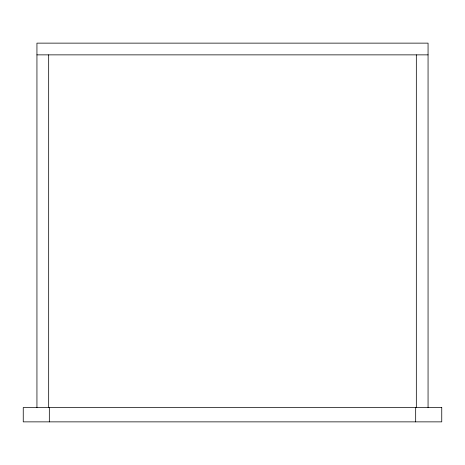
<?xml version="1.0" encoding="UTF-8"?>
<svg xmlns="http://www.w3.org/2000/svg" width="465" height="465" viewBox="0 0 465 465"><rect width="100%" height="100%" fill="white"/><g stroke="black" fill="none" stroke-linecap="round" stroke-linejoin="round"><path stroke-width="0.7" d="M36.938 54.864L428.062 54.864M428.062 407.526L428.062 43.135L36.938 43.135L36.938 407.526M416.326 54.864L416.326 407.526M415.675 407.526L415.675 421.865M49.325 407.526L49.325 421.865M48.674 54.864L48.674 407.526M441.75 407.526L23.25 407.526L23.25 421.865L441.75 421.865L441.75 407.526"/></g></svg>
